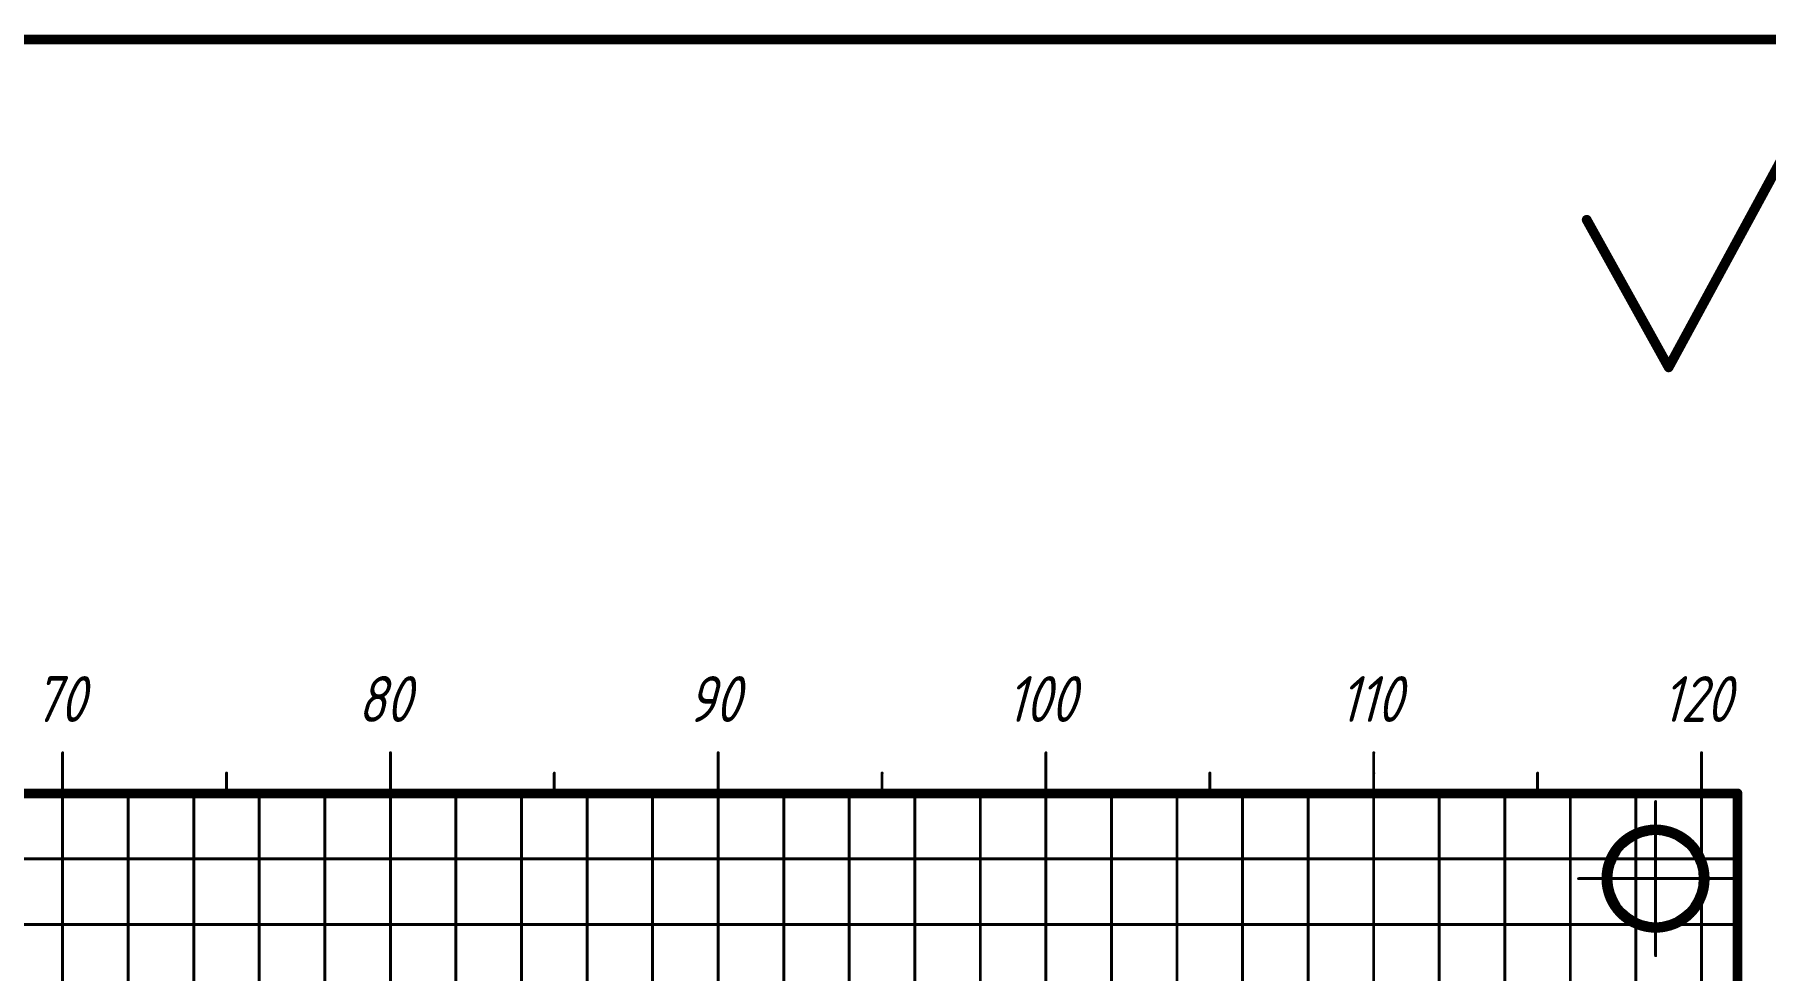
# Model space of a CAD drawing. Header units: millimetres. Extents: x 95 to 923, y 69 to 658.
# Drawn here: x 757.4 to 863, y 601.2 to 658.3 of the extents above; entities that cross this region are included whole.
import ezdxf

# ---------------------------------------------------------------- set-up
doc = ezdxf.new("R2010")
doc.units = ezdxf.units.MM
for name, color, linetype in [('Mechanical11', 56, 'Continuous'), ('Mechanical12', 56, 'Continuous'), ('Mechanical13', 56, 'Continuous'), ('Mechanical7', 56, 'Continuous'), ('Mechanical9', 56, 'Continuous')]:
    doc.layers.add(name, color=color, linetype=linetype)
doc.styles.add('GOST type A', font='', dxfattribs={"height": 0.2})
doc.styles.get('GOST type A').set_extended_font_data('GOST type A', italic=True)

msp = doc.modelspace()

# ---------------------------------------------------------------- linework, layer by layer
at = {"layer": 'Mechanical11', "color": 7}
for p, q in [((856.77, 609.5), (856.34, 609.53)), ((856.34, 609.53), (856.34, 606.82)), ((857.18, 609.4), (856.77, 609.5)), ((857.57, 609.23), (857.18, 609.4)), ((857.93, 609.01), (857.57, 609.23)), ((858.26, 608.74), (857.93, 609.01)), ((858.53, 608.41), (858.26, 608.74)), ((858.76, 608.05), (858.53, 608.41)), ((858.92, 607.66), (858.76, 608.05)), ((859.02, 607.25), (858.92, 607.66)), ((856.34, 606.82), (856.34, 604.11)), ((859.05, 606.82), (856.34, 606.82)), ((856.34, 606.82), (859.05, 606.82)), ((858.92, 605.98), (859.02, 606.4)), ((859.05, 606.82), (859.02, 607.25)), ((859.02, 606.4), (859.05, 606.82)), ((858.26, 604.91), (858.53, 605.23)), ((858.53, 605.23), (858.76, 605.59)), ((858.76, 605.59), (858.92, 605.98)), ((856.34, 604.11), (856.77, 604.15)), ((856.77, 604.15), (857.18, 604.25)), ((857.18, 604.25), (857.57, 604.41)), ((857.57, 604.41), (857.93, 604.63)), ((857.93, 604.63), (858.26, 604.91))]:
    msp.add_line(p, q, dxfattribs=at)
at = {"layer": 'Mechanical12', "color": 7}
for p, q in [((855.51, 609.4), (855.11, 609.23)), ((855.92, 609.5), (855.51, 609.4)), ((856.34, 609.53), (855.92, 609.5)), ((856.34, 606.82), (856.34, 609.53)), ((854.15, 608.41), (853.93, 608.05)), ((854.43, 608.74), (854.15, 608.41)), ((854.75, 609.01), (854.43, 608.74)), ((855.11, 609.23), (854.75, 609.01)), ((853.77, 607.66), (853.67, 607.25)), ((853.93, 608.05), (853.77, 607.66)), ((853.67, 607.25), (853.63, 606.82)), ((856.34, 606.82), (853.63, 606.82)), ((853.63, 606.82), (853.67, 606.4)), ((853.63, 606.82), (856.34, 606.82)), ((853.67, 606.4), (853.77, 605.98)), ((856.34, 604.11), (856.34, 606.82)), ((853.77, 605.98), (853.93, 605.59)), ((853.93, 605.59), (854.15, 605.23)), ((854.15, 605.23), (854.43, 604.91)), ((854.43, 604.91), (854.75, 604.63)), ((854.75, 604.63), (855.11, 604.41)), ((855.11, 604.41), (855.51, 604.25)), ((855.51, 604.25), (855.92, 604.15)), ((855.92, 604.15), (856.34, 604.11))]:
    msp.add_line(p, q, dxfattribs=at)
at = {"layer": 'Mechanical12', "color": 7, "const_width": 0.6}
for points in [[(619.14, 612.02), (861.34, 612.02)], [(619.14, 612.02), (861.34, 612.02)], [(861.34, 612.02), (861.34, 250.82)], [(861.34, 612.02), (861.34, 250.82)]]:
    msp.add_lwpolyline(points, dxfattribs=at)
at = {"layer": 'Mechanical12', "color": 7}
for points, const_width in [([(861.19, 612.02, 1), (861.49, 612.02, 1)], 0.3), ([(861.19, 612.02, 1), (861.49, 612.02, 1)], 0.3), ([(861.19, 612.02, 1), (861.49, 612.02, 1)], 0.3), ([(861.19, 612.02, 1), (861.49, 612.02, 1)], 0.3), ([(859.34, 606.82, 1), (853.34, 606.82, 1)], 0.6), ([(853.19, 606.82, 1), (853.49, 606.82, 1)], 0.3), ([(859.19, 606.82, 1), (859.49, 606.82, 1)], 0.3)]:
    msp.add_lwpolyline(points, format="xyb", close=True, dxfattribs=dict(at, const_width=const_width))
at = {"layer": 'Mechanical13', "color": 7, "const_width": 0.6}
for points in [[(107.14, 658.02), (923.14, 658.02)], [(857.14, 638.02), (864.74, 652.02)], [(852.14, 647.02), (857.14, 638.02)]]:
    msp.add_lwpolyline(points, dxfattribs=at)
at = {"layer": 'Mechanical13', "color": 7, "const_width": 0.3}
for points in [[(851.99, 647.02, 1), (852.29, 647.02, 1)], [(856.99, 638.02, 1), (857.29, 638.02, 1)], [(856.99, 638.02, 1), (857.29, 638.02, 1)]]:
    msp.add_lwpolyline(points, format="xyb", close=True, dxfattribs=at)
at = {"layer": 'Mechanical7', "color": 7, "const_width": 0.18}
for points in [[(856.34, 602.12), (856.34, 611.52)], [(851.64, 606.82), (861.04, 606.82)]]:
    msp.add_lwpolyline(points, dxfattribs=at)
at = {"layer": 'Mechanical7', "color": 7, "const_width": 0.09}
for points in [[(856.3, 611.52, 1), (856.39, 611.52, 1)], [(851.6, 606.82, 1), (851.69, 606.82, 1)], [(861, 606.82, 1), (861.09, 606.82, 1)], [(856.3, 602.12, 1), (856.39, 602.12, 1)]]:
    msp.add_lwpolyline(points, format="xyb", close=True, dxfattribs=at)
at = {"layer": 'Mechanical9', "color": 7, "const_width": 0.18}
for points in [[(759.14, 612.02), (759.14, 614.5)], [(779.14, 612.02), (779.14, 614.5)], [(799.14, 612.02), (799.14, 614.5)], [(819.14, 612.02), (819.14, 614.5)], [(839.14, 612.02), (839.14, 614.5)], [(859.14, 612.02), (859.14, 614.5)], [(759.14, 612.02), (759.14, 613.26)], [(769.14, 612.02), (769.14, 613.26)], [(779.14, 612.02), (779.14, 613.26)], [(789.14, 612.02), (789.14, 613.26)], [(799.14, 612.02), (799.14, 613.26)], [(809.14, 612.02), (809.14, 613.26)], [(819.14, 612.02), (819.14, 613.26)], [(829.14, 612.02), (829.14, 613.26)], [(839.14, 612.02), (839.14, 613.26)], [(849.14, 612.02), (849.14, 613.26)], [(859.14, 612.02), (859.14, 613.26)], [(619.14, 612.02), (861.34, 612.02)], [(759.14, 250.82), (759.14, 612.02)], [(763.14, 250.82), (763.14, 612.02)], [(767.14, 250.82), (767.14, 612.02)], [(771.14, 250.82), (771.14, 612.02)], [(775.14, 250.82), (775.14, 612.02)], [(779.14, 250.82), (779.14, 612.02)], [(783.14, 250.82), (783.14, 612.02)], [(787.14, 250.82), (787.14, 612.02)], [(791.14, 250.82), (791.14, 612.02)], [(795.14, 250.82), (795.14, 612.02)], [(799.14, 250.82), (799.14, 612.02)], [(803.14, 250.82), (803.14, 612.02)], [(807.14, 250.82), (807.14, 612.02)], [(811.14, 250.82), (811.14, 612.02)], [(815.14, 250.82), (815.14, 612.02)], [(819.14, 250.82), (819.14, 612.02)], [(823.14, 250.82), (823.14, 612.02)], [(827.14, 250.82), (827.14, 612.02)], [(831.14, 250.82), (831.14, 612.02)], [(835.14, 250.82), (835.14, 612.02)], [(839.14, 250.82), (839.14, 612.02)], [(843.14, 250.82), (843.14, 612.02)], [(847.14, 250.82), (847.14, 612.02)], [(851.14, 250.82), (851.14, 612.02)], [(855.14, 250.82), (855.14, 612.02)], [(859.14, 250.82), (859.14, 612.02)], [(861.34, 250.82), (861.34, 612.02)], [(619.14, 608.02), (861.34, 608.02)], [(619.14, 604.02), (861.34, 604.02)]]:
    msp.add_lwpolyline(points, dxfattribs=at)
at = {"layer": 'Mechanical9', "color": 7, "const_width": 0.09}
for points in [[(759.1, 614.5, 1), (759.19, 614.5, 1)], [(779.1, 614.5, 1), (779.19, 614.5, 1)], [(799.1, 614.5, 1), (799.19, 614.5, 1)], [(819.1, 614.5, 1), (819.19, 614.5, 1)], [(839.1, 614.5, 1), (839.19, 614.5, 1)], [(859.1, 614.5, 1), (859.19, 614.5, 1)], [(759.1, 613.26, 1), (759.19, 613.26, 1)], [(769.1, 613.26, 1), (769.19, 613.26, 1)], [(779.1, 613.26, 1), (779.19, 613.26, 1)], [(789.1, 613.26, 1), (789.19, 613.26, 1)], [(799.1, 613.26, 1), (799.19, 613.26, 1)], [(809.1, 613.26, 1), (809.19, 613.26, 1)], [(819.1, 613.26, 1), (819.19, 613.26, 1)], [(829.1, 613.26, 1), (829.19, 613.26, 1)], [(839.1, 613.26, 1), (839.19, 613.26, 1)], [(849.1, 613.26, 1), (849.19, 613.26, 1)], [(859.1, 613.26, 1), (859.19, 613.26, 1)], [(759.1, 612.02, 1), (759.19, 612.02, 1)], [(759.1, 612.02, 1), (759.19, 612.02, 1)], [(759.1, 612.02, 1), (759.19, 612.02, 1)], [(763.1, 612.02, 1), (763.19, 612.02, 1)], [(767.1, 612.02, 1), (767.19, 612.02, 1)], [(769.1, 612.02, 1), (769.19, 612.02, 1)], [(771.1, 612.02, 1), (771.19, 612.02, 1)], [(775.1, 612.02, 1), (775.19, 612.02, 1)], [(779.1, 612.02, 1), (779.19, 612.02, 1)], [(779.1, 612.02, 1), (779.19, 612.02, 1)], [(779.1, 612.02, 1), (779.19, 612.02, 1)], [(783.1, 612.02, 1), (783.19, 612.02, 1)], [(787.1, 612.02, 1), (787.19, 612.02, 1)], [(789.1, 612.02, 1), (789.19, 612.02, 1)], [(791.1, 612.02, 1), (791.19, 612.02, 1)], [(795.1, 612.02, 1), (795.19, 612.02, 1)], [(799.1, 612.02, 1), (799.19, 612.02, 1)], [(799.1, 612.02, 1), (799.19, 612.02, 1)], [(799.1, 612.02, 1), (799.19, 612.02, 1)], [(803.1, 612.02, 1), (803.19, 612.02, 1)], [(807.1, 612.02, 1), (807.19, 612.02, 1)], [(809.1, 612.02, 1), (809.19, 612.02, 1)], [(811.1, 612.02, 1), (811.19, 612.02, 1)], [(815.1, 612.02, 1), (815.19, 612.02, 1)], [(819.1, 612.02, 1), (819.19, 612.02, 1)], [(819.1, 612.02, 1), (819.19, 612.02, 1)], [(819.1, 612.02, 1), (819.19, 612.02, 1)], [(823.1, 612.02, 1), (823.19, 612.02, 1)], [(827.1, 612.02, 1), (827.19, 612.02, 1)], [(829.1, 612.02, 1), (829.19, 612.02, 1)], [(831.1, 612.02, 1), (831.19, 612.02, 1)], [(835.1, 612.02, 1), (835.19, 612.02, 1)], [(839.1, 612.02, 1), (839.19, 612.02, 1)], [(839.1, 612.02, 1), (839.19, 612.02, 1)], [(839.1, 612.02, 1), (839.19, 612.02, 1)], [(843.1, 612.02, 1), (843.19, 612.02, 1)], [(847.1, 612.02, 1), (847.19, 612.02, 1)], [(849.1, 612.02, 1), (849.19, 612.02, 1)], [(851.1, 612.02, 1), (851.19, 612.02, 1)], [(855.1, 612.02, 1), (855.19, 612.02, 1)], [(859.1, 612.02, 1), (859.19, 612.02, 1)], [(859.1, 612.02, 1), (859.19, 612.02, 1)], [(859.1, 612.02, 1), (859.19, 612.02, 1)], [(861.3, 612.02, 1), (861.39, 612.02, 1)], [(861.3, 612.02, 1), (861.39, 612.02, 1)], [(861.3, 608.02, 1), (861.39, 608.02, 1)], [(861.3, 604.02, 1), (861.39, 604.02, 1)]]:
    msp.add_lwpolyline(points, format="xyb", close=True, dxfattribs=at)

# ---------------------------------------------------------------- texts
at = {"layer": 'Mechanical7', "color": 7, "style": 'GOST type A'}
for s, p in [('70', (757.38, 616.38)), ('80', (777.14, 616.38)), ('90', (797.27, 616.38)), ('100', (816.74, 616.38)), ('110', (837.06, 616.38)), ('120', (856.74, 616.38))]:
    msp.add_text(s, height=2.8, dxfattribs=at).set_placement(p)

doc.saveas('drawing.dxf')
